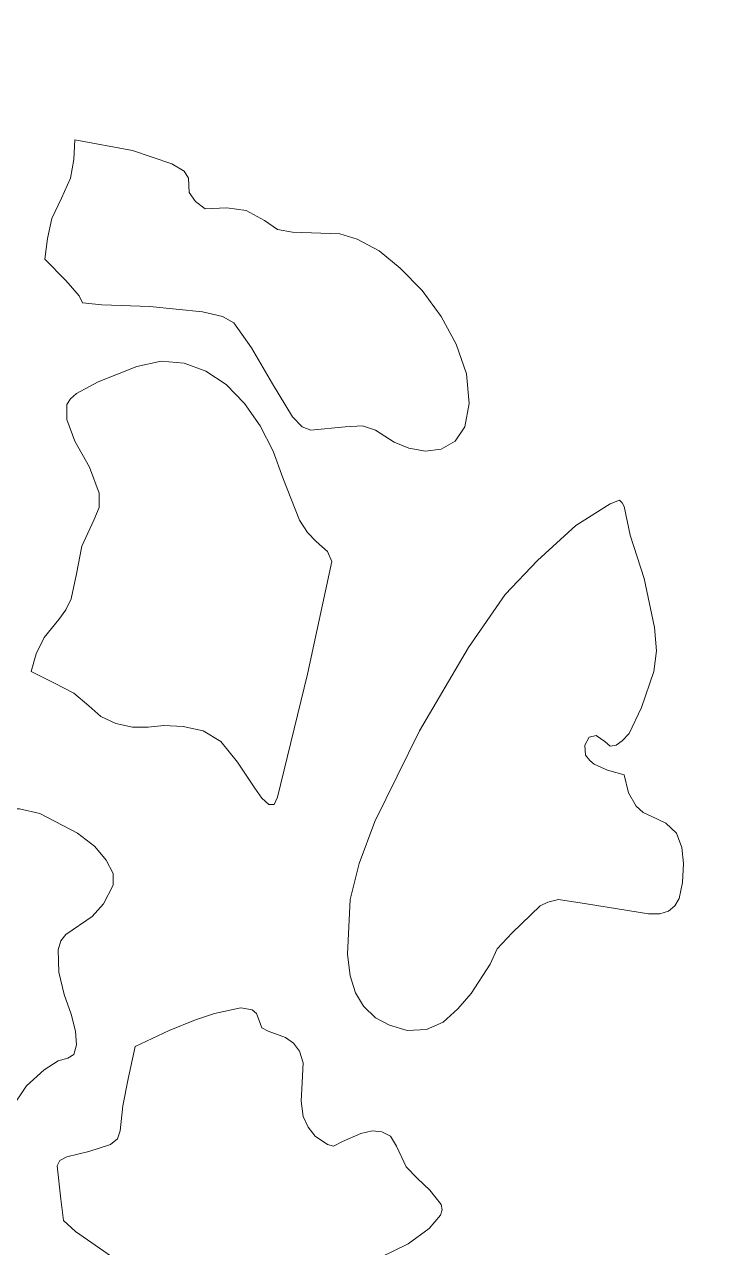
# Model space of a CAD drawing. Header units: centimetres. Extents: x 14.6 to 27.5, y -9.5 to 9.4.
# Drawn here: x 17.234 to 19.069, y -2.167 to 1.074 of the extents above; entities that cross this region are included whole.
import ezdxf

# ---------------------------------------------------------------- set-up
doc = ezdxf.new("R2010")
doc.units = ezdxf.units.CM
doc.header["$MEASUREMENT"] = 0
doc.layers.add('layer 1', color=7, linetype='Continuous')

msp = doc.modelspace()

# ---------------------------------------------------------------- linework, layer by layer
at = {"layer": 'layer 1', "color": 7, "lineweight": 9}
for points, knots in [([(20.90325, -9.49904), (20.90325, -9.49904), (14.60139, -9.50001), (14.60139, -9.50001), (14.60139, -9.50001), (14.60139, -9.50001), (14.60139, 9.40559), (14.60139, 9.40559), (14.60139, 9.40559), (14.60139, 9.40559), (20.90325, 9.40559), (20.90325, 9.40559), (20.90325, 9.40559), (20.90325, 9.40559), (20.90325, -9.49904), (20.90325, -9.49904)], [0, 0, 0, 0, 0.2, 0.2, 0.2, 0.2, 0.4, 0.4, 0.4, 0.4, 0.6, 0.6, 0.6, 0.6, 1, 1, 1, 1]), ([(17.38821, 0.33594), (17.38821, 0.33594), (17.43933, 0.3311), (17.43933, 0.3311), (17.43933, 0.3311), (17.43933, 0.3311), (17.56676, 0.32645), (17.56676, 0.32645), (17.56676, 0.32645), (17.56676, 0.32645), (17.7061, 0.31212), (17.7061, 0.31212), (17.7061, 0.31212), (17.7061, 0.31212), (17.75932, 0.3003), (17.75932, 0.3003), (17.75932, 0.3003), (17.75932, 0.3003), (17.78943, 0.28364), (17.78943, 0.28364), (17.78943, 0.28364), (17.78943, 0.28364), (17.83564, 0.21701), (17.83564, 0.21701), (17.83564, 0.21701), (17.83564, 0.21701), (17.89131, 0.12209), (17.89131, 0.12209), (17.89131, 0.12209), (17.89131, 0.12209), (17.94487, 0.03415), (17.94487, 0.03415), (17.94487, 0.03415), (17.94487, 0.03415), (17.97043, 0.008), (17.97043, 0.008), (17.97043, 0.008), (17.97043, 0.008), (17.99354, -0.00149), (17.99354, -0.00149), (17.99354, -0.00149), (17.99354, -0.00149), (18.08387, 0.008), (18.08387, 0.008), (18.08387, 0.008), (18.08387, 0.008), (18.13008, 0.01032), (18.13008, 0.01032), (18.13008, 0.01032), (18.13008, 0.01032), (18.16509, -0.00149), (18.16509, -0.00149), (18.16509, -0.00149), (18.16509, -0.00149), (18.21375, -0.03248), (18.21375, -0.03248), (18.21375, -0.03248), (18.21375, -0.03248), (18.25297, -0.04914), (18.25297, -0.04914), (18.25297, -0.04914), (18.25297, -0.04914), (18.29708, -0.05631), (18.29708, -0.05631), (18.29708, -0.05631), (18.29708, -0.05631), (18.33909, -0.05147), (18.33909, -0.05147), (18.33909, -0.05147), (18.33909, -0.05147), (18.37585, -0.03016), (18.37585, -0.03016), (18.37585, -0.03016), (18.37585, -0.03016), (18.40141, 0.008), (18.40141, 0.008), (18.40141, 0.008), (18.40141, 0.008), (18.41296, 0.06979), (18.41296, 0.06979), (18.41296, 0.06979), (18.41296, 0.06979), (18.40631, 0.14805), (18.40631, 0.14805), (18.40631, 0.14805), (18.40631, 0.14805), (18.3783, 0.2265), (18.3783, 0.2265), (18.3783, 0.2265), (18.3783, 0.2265), (18.33909, 0.3003), (18.33909, 0.3003), (18.33909, 0.3003), (18.33909, 0.3003), (18.28798, 0.36907), (18.28798, 0.36907), (18.28798, 0.36907), (18.28798, 0.36907), (18.22986, 0.42853), (18.22986, 0.42853), (18.22986, 0.42853), (18.22986, 0.42853), (18.17419, 0.47367), (18.17419, 0.47367), (18.17419, 0.47367), (18.17419, 0.47367), (18.11643, 0.50466), (18.11643, 0.50466), (18.11643, 0.50466), (18.11643, 0.50466), (18.06986, 0.5188), (18.06986, 0.5188), (18.06986, 0.5188), (18.06986, 0.5188), (17.94487, 0.52364), (17.94487, 0.52364), (17.94487, 0.52364), (17.94487, 0.52364), (17.90531, 0.53081), (17.90531, 0.53081), (17.90531, 0.53081), (17.90531, 0.53081), (17.87065, 0.55444), (17.87065, 0.55444), (17.87065, 0.55444), (17.87065, 0.55444), (17.82199, 0.58059), (17.82199, 0.58059), (17.82199, 0.58059), (17.82199, 0.58059), (17.77087, 0.58776), (17.77087, 0.58776), (17.77087, 0.58776), (17.77087, 0.58776), (17.71276, 0.58543), (17.71276, 0.58543), (17.71276, 0.58543), (17.71276, 0.58543), (17.68755, 0.60442), (17.68755, 0.60442), (17.68755, 0.60442), (17.68755, 0.60442), (17.67109, 0.62824), (17.67109, 0.62824), (17.67109, 0.62824), (17.67109, 0.62824), (17.66899, 0.66621), (17.66899, 0.66621), (17.66899, 0.66621), (17.66899, 0.66621), (17.65709, 0.68519), (17.65709, 0.68519), (17.65709, 0.68519), (17.65709, 0.68519), (17.62488, 0.70418), (17.62488, 0.70418), (17.62488, 0.70418), (17.62488, 0.70418), (17.52055, 0.73982), (17.52055, 0.73982), (17.52055, 0.73982), (17.52055, 0.73982), (17.36755, 0.76829), (17.36755, 0.76829), (17.36755, 0.76829), (17.36755, 0.76829), (17.3651, 0.71619), (17.3651, 0.71619), (17.3651, 0.71619), (17.3651, 0.71619), (17.356, 0.66621), (17.356, 0.66621), (17.356, 0.66621), (17.356, 0.66621), (17.33254, 0.61391), (17.33254, 0.61391), (17.33254, 0.61391), (17.33254, 0.61391), (17.30699, 0.55928), (17.30699, 0.55928), (17.30699, 0.55928), (17.30699, 0.55928), (17.29543, 0.50698), (17.29543, 0.50698), (17.29543, 0.50698), (17.29543, 0.50698), (17.28843, 0.45236), (17.28843, 0.45236), (17.28843, 0.45236), (17.28843, 0.45236), (17.3441, 0.39522), (17.3441, 0.39522), (17.3441, 0.39522), (17.3441, 0.39522), (17.37911, 0.35493), (17.37911, 0.35493), (17.37911, 0.35493), (17.37911, 0.35493), (17.38821, 0.33594), (17.38821, 0.33594)], [0, 0, 0, 0, 0.0196078, 0.0196078, 0.0196078, 0.0196078, 0.0392157, 0.0392157, 0.0392157, 0.0392157, 0.0588235, 0.0588235, 0.0588235, 0.0588235, 0.0784314, 0.0784314, 0.0784314, 0.0784314, 0.0980392, 0.0980392, 0.0980392, 0.0980392, 0.1176471, 0.1176471, 0.1176471, 0.1176471, 0.1372549, 0.1372549, 0.1372549, 0.1372549, 0.1568627, 0.1568627, 0.1568627, 0.1568627, 0.1764706, 0.1764706, 0.1764706, 0.1764706, 0.1960784, 0.1960784, 0.1960784, 0.1960784, 0.2156863, 0.2156863, 0.2156863, 0.2156863, 0.2352941, 0.2352941, 0.2352941, 0.2352941, 0.254902, 0.254902, 0.254902, 0.254902, 0.2745098, 0.2745098, 0.2745098, 0.2745098, 0.2941176, 0.2941176, 0.2941176, 0.2941176, 0.3137255, 0.3137255, 0.3137255, 0.3137255, 0.3333333, 0.3333333, 0.3333333, 0.3333333, 0.3529412, 0.3529412, 0.3529412, 0.3529412, 0.372549, 0.372549, 0.372549, 0.372549, 0.3921569, 0.3921569, 0.3921569, 0.3921569, 0.4117647, 0.4117647, 0.4117647, 0.4117647, 0.4313725, 0.4313725, 0.4313725, 0.4313725, 0.4509804, 0.4509804, 0.4509804, 0.4509804, 0.4705882, 0.4705882, 0.4705882, 0.4705882, 0.4901961, 0.4901961, 0.4901961, 0.4901961, 0.5098039, 0.5098039, 0.5098039, 0.5098039, 0.5294118, 0.5294118, 0.5294118, 0.5294118, 0.5490196, 0.5490196, 0.5490196, 0.5490196, 0.5686275, 0.5686275, 0.5686275, 0.5686275, 0.5882353, 0.5882353, 0.5882353, 0.5882353, 0.6078431, 0.6078431, 0.6078431, 0.6078431, 0.627451, 0.627451, 0.627451, 0.627451, 0.6470588, 0.6470588, 0.6470588, 0.6470588, 0.6666667, 0.6666667, 0.6666667, 0.6666667, 0.6862745, 0.6862745, 0.6862745, 0.6862745, 0.7058824, 0.7058824, 0.7058824, 0.7058824, 0.7254902, 0.7254902, 0.7254902, 0.7254902, 0.745098, 0.745098, 0.745098, 0.745098, 0.7647059, 0.7647059, 0.7647059, 0.7647059, 0.7843137, 0.7843137, 0.7843137, 0.7843137, 0.8039216, 0.8039216, 0.8039216, 0.8039216, 0.8235294, 0.8235294, 0.8235294, 0.8235294, 0.8431373, 0.8431373, 0.8431373, 0.8431373, 0.8627451, 0.8627451, 0.8627451, 0.8627451, 0.8823529, 0.8823529, 0.8823529, 0.8823529, 0.9019608, 0.9019608, 0.9019608, 0.9019608, 0.9215686, 0.9215686, 0.9215686, 0.9215686, 0.9411765, 0.9411765, 0.9411765, 0.9411765, 0.9607843, 0.9607843, 0.9607843, 0.9607843, 1, 1, 1, 1]), ([(17.25167, -0.64091), (17.25167, -0.64091), (17.31399, -0.67171), (17.31399, -0.67171), (17.31399, -0.67171), (17.31399, -0.67171), (17.3651, -0.69786), (17.3651, -0.69786), (17.3651, -0.69786), (17.3651, -0.69786), (17.40467, -0.73118), (17.40467, -0.73118), (17.40467, -0.73118), (17.40467, -0.73118), (17.43688, -0.75965), (17.43688, -0.75965), (17.43688, -0.75965), (17.43688, -0.75965), (17.47644, -0.77864), (17.47644, -0.77864), (17.47644, -0.77864), (17.47644, -0.77864), (17.52055, -0.78813), (17.52055, -0.78813), (17.52055, -0.78813), (17.52055, -0.78813), (17.56221, -0.78813), (17.56221, -0.78813), (17.56221, -0.78813), (17.56221, -0.78813), (17.60387, -0.78348), (17.60387, -0.78348), (17.60387, -0.78348), (17.60387, -0.78348), (17.65499, -0.7858), (17.65499, -0.7858), (17.65499, -0.7858), (17.65499, -0.7858), (17.70821, -0.79762), (17.70821, -0.79762), (17.70821, -0.79762), (17.70821, -0.79762), (17.75477, -0.82609), (17.75477, -0.82609), (17.75477, -0.82609), (17.75477, -0.82609), (17.79853, -0.88091), (17.79853, -0.88091), (17.79853, -0.88091), (17.79853, -0.88091), (17.8451, -0.94968), (17.8451, -0.94968), (17.8451, -0.94968), (17.8451, -0.94968), (17.86365, -0.97583), (17.86365, -0.97583), (17.86365, -0.97583), (17.86365, -0.97583), (17.88221, -0.99249), (17.88221, -0.99249), (17.88221, -0.99249), (17.88221, -0.99249), (17.89621, -0.99249), (17.89621, -0.99249), (17.89621, -0.99249), (17.89621, -0.99249), (17.90531, -0.9735), (17.90531, -0.9735), (17.90531, -0.9735), (17.90531, -0.9735), (17.98409, -0.64788), (17.98409, -0.64788), (17.98409, -0.64788), (17.98409, -0.64788), (18.04921, -0.34861), (18.04921, -0.34861), (18.04921, -0.34861), (18.04921, -0.34861), (18.03765, -0.32246), (18.03765, -0.32246), (18.03765, -0.32246), (18.03765, -0.32246), (18.00719, -0.29631), (18.00719, -0.29631), (18.00719, -0.29631), (18.00719, -0.29631), (17.98409, -0.27248), (17.98409, -0.27248), (17.98409, -0.27248), (17.98409, -0.27248), (17.96343, -0.23917), (17.96343, -0.23917), (17.96343, -0.23917), (17.96343, -0.23917), (17.91932, -0.12759), (17.91932, -0.12759), (17.91932, -0.12759), (17.91932, -0.12759), (17.89376, -0.05631), (17.89376, -0.05631), (17.89376, -0.05631), (17.89376, -0.05631), (17.8591, 0.01032), (17.8591, 0.01032), (17.8591, 0.01032), (17.8591, 0.01032), (17.81709, 0.06979), (17.81709, 0.06979), (17.81709, 0.06979), (17.81709, 0.06979), (17.76842, 0.11957), (17.76842, 0.11957), (17.76842, 0.11957), (17.76842, 0.11957), (17.71521, 0.15522), (17.71521, 0.15522), (17.71521, 0.15522), (17.71521, 0.15522), (17.65709, 0.17672), (17.65709, 0.17672), (17.65709, 0.17672), (17.65709, 0.17672), (17.59687, 0.18137), (17.59687, 0.18137), (17.59687, 0.18137), (17.59687, 0.18137), (17.5321, 0.16723), (17.5321, 0.16723), (17.5321, 0.16723), (17.5321, 0.16723), (17.42987, 0.12674), (17.42987, 0.12674), (17.42987, 0.12674), (17.42987, 0.12674), (17.37211, 0.09594), (17.37211, 0.09594), (17.37211, 0.09594), (17.37211, 0.09594), (17.356, 0.08161), (17.356, 0.08161), (17.356, 0.08161), (17.356, 0.08161), (17.34655, 0.06727), (17.34655, 0.06727), (17.34655, 0.06727), (17.34655, 0.06727), (17.34655, 0.02698), (17.34655, 0.02698), (17.34655, 0.02698), (17.34655, 0.02698), (17.36755, -0.03016), (17.36755, -0.03016), (17.36755, -0.03016), (17.36755, -0.03016), (17.40677, -0.09892), (17.40677, -0.09892), (17.40677, -0.09892), (17.40677, -0.09892), (17.43232, -0.16788), (17.43232, -0.16788), (17.43232, -0.16788), (17.43232, -0.16788), (17.43232, -0.20585), (17.43232, -0.20585), (17.43232, -0.20585), (17.43232, -0.20585), (17.41832, -0.23917), (17.41832, -0.23917), (17.41832, -0.23917), (17.41832, -0.23917), (17.38611, -0.30813), (17.38611, -0.30813), (17.38611, -0.30813), (17.38611, -0.30813), (17.37211, -0.38173), (17.37211, -0.38173), (17.37211, -0.38173), (17.37211, -0.38173), (17.3581, -0.44837), (17.3581, -0.44837), (17.3581, -0.44837), (17.3581, -0.44837), (17.3441, -0.47684), (17.3441, -0.47684), (17.3441, -0.47684), (17.3441, -0.47684), (17.32554, -0.50299), (17.32554, -0.50299), (17.32554, -0.50299), (17.32554, -0.50299), (17.28633, -0.55045), (17.28633, -0.55045), (17.28633, -0.55045), (17.28633, -0.55045), (17.26532, -0.59326), (17.26532, -0.59326), (17.26532, -0.59326), (17.26532, -0.59326), (17.25167, -0.64091), (17.25167, -0.64091)], [0, 0, 0, 0, 0.0196078, 0.0196078, 0.0196078, 0.0196078, 0.0392157, 0.0392157, 0.0392157, 0.0392157, 0.0588235, 0.0588235, 0.0588235, 0.0588235, 0.0784314, 0.0784314, 0.0784314, 0.0784314, 0.0980392, 0.0980392, 0.0980392, 0.0980392, 0.1176471, 0.1176471, 0.1176471, 0.1176471, 0.1372549, 0.1372549, 0.1372549, 0.1372549, 0.1568627, 0.1568627, 0.1568627, 0.1568627, 0.1764706, 0.1764706, 0.1764706, 0.1764706, 0.1960784, 0.1960784, 0.1960784, 0.1960784, 0.2156863, 0.2156863, 0.2156863, 0.2156863, 0.2352941, 0.2352941, 0.2352941, 0.2352941, 0.254902, 0.254902, 0.254902, 0.254902, 0.2745098, 0.2745098, 0.2745098, 0.2745098, 0.2941176, 0.2941176, 0.2941176, 0.2941176, 0.3137255, 0.3137255, 0.3137255, 0.3137255, 0.3333333, 0.3333333, 0.3333333, 0.3333333, 0.3529412, 0.3529412, 0.3529412, 0.3529412, 0.372549, 0.372549, 0.372549, 0.372549, 0.3921569, 0.3921569, 0.3921569, 0.3921569, 0.4117647, 0.4117647, 0.4117647, 0.4117647, 0.4313725, 0.4313725, 0.4313725, 0.4313725, 0.4509804, 0.4509804, 0.4509804, 0.4509804, 0.4705882, 0.4705882, 0.4705882, 0.4705882, 0.4901961, 0.4901961, 0.4901961, 0.4901961, 0.5098039, 0.5098039, 0.5098039, 0.5098039, 0.5294118, 0.5294118, 0.5294118, 0.5294118, 0.5490196, 0.5490196, 0.5490196, 0.5490196, 0.5686275, 0.5686275, 0.5686275, 0.5686275, 0.5882353, 0.5882353, 0.5882353, 0.5882353, 0.6078431, 0.6078431, 0.6078431, 0.6078431, 0.627451, 0.627451, 0.627451, 0.627451, 0.6470588, 0.6470588, 0.6470588, 0.6470588, 0.6666667, 0.6666667, 0.6666667, 0.6666667, 0.6862745, 0.6862745, 0.6862745, 0.6862745, 0.7058824, 0.7058824, 0.7058824, 0.7058824, 0.7254902, 0.7254902, 0.7254902, 0.7254902, 0.745098, 0.745098, 0.745098, 0.745098, 0.7647059, 0.7647059, 0.7647059, 0.7647059, 0.7843137, 0.7843137, 0.7843137, 0.7843137, 0.8039216, 0.8039216, 0.8039216, 0.8039216, 0.8235294, 0.8235294, 0.8235294, 0.8235294, 0.8431373, 0.8431373, 0.8431373, 0.8431373, 0.8627451, 0.8627451, 0.8627451, 0.8627451, 0.8823529, 0.8823529, 0.8823529, 0.8823529, 0.9019608, 0.9019608, 0.9019608, 0.9019608, 0.9215686, 0.9215686, 0.9215686, 0.9215686, 0.9411765, 0.9411765, 0.9411765, 0.9411765, 0.9607843, 0.9607843, 0.9607843, 0.9607843, 1, 1, 1, 1]), ([(18.48718, -1.37505), (18.48718, -1.37505), (18.46863, -1.41554), (18.46863, -1.41554), (18.46863, -1.41554), (18.46863, -1.41554), (18.41786, -1.49399), (18.41786, -1.49399), (18.41786, -1.49399), (18.41786, -1.49399), (18.38285, -1.53428), (18.38285, -1.53428), (18.38285, -1.53428), (18.38285, -1.53428), (18.34364, -1.56992), (18.34364, -1.56992), (18.34364, -1.56992), (18.34364, -1.56992), (18.29953, -1.5891), (18.29953, -1.5891), (18.29953, -1.5891), (18.29953, -1.5891), (18.24841, -1.59142), (18.24841, -1.59142), (18.24841, -1.59142), (18.24841, -1.59142), (18.2022, -1.57709), (18.2022, -1.57709), (18.2022, -1.57709), (18.2022, -1.57709), (18.16509, -1.5581), (18.16509, -1.5581), (18.16509, -1.5581), (18.16509, -1.5581), (18.13253, -1.5273), (18.13253, -1.5273), (18.13253, -1.5273), (18.13253, -1.5273), (18.11152, -1.49166), (18.11152, -1.49166), (18.11152, -1.49166), (18.11152, -1.49166), (18.09787, -1.44634), (18.09787, -1.44634), (18.09787, -1.44634), (18.09787, -1.44634), (18.09087, -1.38939), (18.09087, -1.38939), (18.09087, -1.38939), (18.09087, -1.38939), (18.09787, -1.2445), (18.09787, -1.2445), (18.09787, -1.2445), (18.09787, -1.2445), (18.12098, -1.14939), (18.12098, -1.14939), (18.12098, -1.14939), (18.12098, -1.14939), (18.16264, -1.03762), (18.16264, -1.03762), (18.16264, -1.03762), (18.16264, -1.03762), (18.28097, -0.79762), (18.28097, -0.79762), (18.28097, -0.79762), (18.28097, -0.79762), (18.41086, -0.5766), (18.41086, -0.5766), (18.41086, -0.5766), (18.41086, -0.5766), (18.50819, -0.43636), (18.50819, -0.43636), (18.50819, -0.43636), (18.50819, -0.43636), (18.59397, -0.34609), (18.59397, -0.34609), (18.59397, -0.34609), (18.59397, -0.34609), (18.69585, -0.2535), (18.69585, -0.2535), (18.69585, -0.2535), (18.69585, -0.2535), (18.78652, -0.19636), (18.78652, -0.19636), (18.78652, -0.19636), (18.78652, -0.19636), (18.81173, -0.18687), (18.81173, -0.18687), (18.81173, -0.18687), (18.81173, -0.18687), (18.81873, -0.19403), (18.81873, -0.19403), (18.81873, -0.19403), (18.81873, -0.19403), (18.82363, -0.20353), (18.82363, -0.20353), (18.82363, -0.20353), (18.82363, -0.20353), (18.83974, -0.27965), (18.83974, -0.27965), (18.83974, -0.27965), (18.83974, -0.27965), (18.87685, -0.39374), (18.87685, -0.39374), (18.87685, -0.39374), (18.87685, -0.39374), (18.90451, -0.5243), (18.90451, -0.5243), (18.90451, -0.5243), (18.90451, -0.5243), (18.90941, -0.58609), (18.90941, -0.58609), (18.90941, -0.58609), (18.90941, -0.58609), (18.90241, -0.64091), (18.90241, -0.64091), (18.90241, -0.64091), (18.90241, -0.64091), (18.86985, -0.73583), (18.86985, -0.73583), (18.86985, -0.73583), (18.86985, -0.73583), (18.83729, -0.80479), (18.83729, -0.80479), (18.83729, -0.80479), (18.83729, -0.80479), (18.81873, -0.82377), (18.81873, -0.82377), (18.81873, -0.82377), (18.81873, -0.82377), (18.80263, -0.83578), (18.80263, -0.83578), (18.80263, -0.83578), (18.80263, -0.83578), (18.78652, -0.8381), (18.78652, -0.8381), (18.78652, -0.8381), (18.78652, -0.8381), (18.77252, -0.82609), (18.77252, -0.82609), (18.77252, -0.82609), (18.77252, -0.82609), (18.74941, -0.80963), (18.74941, -0.80963), (18.74941, -0.80963), (18.74941, -0.80963), (18.73086, -0.81428), (18.73086, -0.81428), (18.73086, -0.81428), (18.73086, -0.81428), (18.7193, -0.83578), (18.7193, -0.83578), (18.7193, -0.83578), (18.7193, -0.83578), (18.7214, -0.86173), (18.7214, -0.86173), (18.7214, -0.86173), (18.7214, -0.86173), (18.73296, -0.87607), (18.73296, -0.87607), (18.73296, -0.87607), (18.73296, -0.87607), (18.74451, -0.88556), (18.74451, -0.88556), (18.74451, -0.88556), (18.74451, -0.88556), (18.77952, -0.90222), (18.77952, -0.90222), (18.77952, -0.90222), (18.77952, -0.90222), (18.82363, -0.91404), (18.82363, -0.91404), (18.82363, -0.91404), (18.82363, -0.91404), (18.83519, -0.96169), (18.83519, -0.96169), (18.83519, -0.96169), (18.83519, -0.96169), (18.85584, -0.99733), (18.85584, -0.99733), (18.85584, -0.99733), (18.85584, -0.99733), (18.8744, -1.01399), (18.8744, -1.01399), (18.8744, -1.01399), (18.8744, -1.01399), (18.8954, -1.02348), (18.8954, -1.02348), (18.8954, -1.02348), (18.8954, -1.02348), (18.93462, -1.04246), (18.93462, -1.04246), (18.93462, -1.04246), (18.93462, -1.04246), (18.96262, -1.06861), (18.96262, -1.06861), (18.96262, -1.06861), (18.96262, -1.06861), (18.97663, -1.10658), (18.97663, -1.10658), (18.97663, -1.10658), (18.97663, -1.10658), (18.98118, -1.14939), (18.98118, -1.14939), (18.98118, -1.14939), (18.98118, -1.14939), (18.97873, -1.19936), (18.97873, -1.19936), (18.97873, -1.19936), (18.97873, -1.19936), (18.96963, -1.24198), (18.96963, -1.24198), (18.96963, -1.24198), (18.96963, -1.24198), (18.95807, -1.26115), (18.95807, -1.26115), (18.95807, -1.26115), (18.95807, -1.26115), (18.94162, -1.27529), (18.94162, -1.27529), (18.94162, -1.27529), (18.94162, -1.27529), (18.91851, -1.28246), (18.91851, -1.28246), (18.91851, -1.28246), (18.91851, -1.28246), (18.8884, -1.28246), (18.8884, -1.28246), (18.8884, -1.28246), (18.8884, -1.28246), (18.72385, -1.25631), (18.72385, -1.25631), (18.72385, -1.25631), (18.72385, -1.25631), (18.64963, -1.2445), (18.64963, -1.2445), (18.64963, -1.2445), (18.64963, -1.2445), (18.62162, -1.25147), (18.62162, -1.25147), (18.62162, -1.25147), (18.62162, -1.25147), (18.60097, -1.26115), (18.60097, -1.26115), (18.60097, -1.26115), (18.60097, -1.26115), (18.52675, -1.33244), (18.52675, -1.33244), (18.52675, -1.33244), (18.52675, -1.33244), (18.48718, -1.37505), (18.48718, -1.37505)], [0, 0, 0, 0, 0.015625, 0.015625, 0.015625, 0.015625, 0.03125, 0.03125, 0.03125, 0.03125, 0.046875, 0.046875, 0.046875, 0.046875, 0.0625, 0.0625, 0.0625, 0.0625, 0.078125, 0.078125, 0.078125, 0.078125, 0.09375, 0.09375, 0.09375, 0.09375, 0.109375, 0.109375, 0.109375, 0.109375, 0.125, 0.125, 0.125, 0.125, 0.140625, 0.140625, 0.140625, 0.140625, 0.15625, 0.15625, 0.15625, 0.15625, 0.171875, 0.171875, 0.171875, 0.171875, 0.1875, 0.1875, 0.1875, 0.1875, 0.203125, 0.203125, 0.203125, 0.203125, 0.21875, 0.21875, 0.21875, 0.21875, 0.234375, 0.234375, 0.234375, 0.234375, 0.25, 0.25, 0.25, 0.25, 0.265625, 0.265625, 0.265625, 0.265625, 0.28125, 0.28125, 0.28125, 0.28125, 0.296875, 0.296875, 0.296875, 0.296875, 0.3125, 0.3125, 0.3125, 0.3125, 0.328125, 0.328125, 0.328125, 0.328125, 0.34375, 0.34375, 0.34375, 0.34375, 0.359375, 0.359375, 0.359375, 0.359375, 0.375, 0.375, 0.375, 0.375, 0.390625, 0.390625, 0.390625, 0.390625, 0.40625, 0.40625, 0.40625, 0.40625, 0.421875, 0.421875, 0.421875, 0.421875, 0.4375, 0.4375, 0.4375, 0.4375, 0.453125, 0.453125, 0.453125, 0.453125, 0.46875, 0.46875, 0.46875, 0.46875, 0.484375, 0.484375, 0.484375, 0.484375, 0.5, 0.5, 0.5, 0.5, 0.515625, 0.515625, 0.515625, 0.515625, 0.53125, 0.53125, 0.53125, 0.53125, 0.546875, 0.546875, 0.546875, 0.546875, 0.5625, 0.5625, 0.5625, 0.5625, 0.578125, 0.578125, 0.578125, 0.578125, 0.59375, 0.59375, 0.59375, 0.59375, 0.609375, 0.609375, 0.609375, 0.609375, 0.625, 0.625, 0.625, 0.625, 0.640625, 0.640625, 0.640625, 0.640625, 0.65625, 0.65625, 0.65625, 0.65625, 0.671875, 0.671875, 0.671875, 0.671875, 0.6875, 0.6875, 0.6875, 0.6875, 0.703125, 0.703125, 0.703125, 0.703125, 0.71875, 0.71875, 0.71875, 0.71875, 0.734375, 0.734375, 0.734375, 0.734375, 0.75, 0.75, 0.75, 0.75, 0.765625, 0.765625, 0.765625, 0.765625, 0.78125, 0.78125, 0.78125, 0.78125, 0.796875, 0.796875, 0.796875, 0.796875, 0.8125, 0.8125, 0.8125, 0.8125, 0.828125, 0.828125, 0.828125, 0.828125, 0.84375, 0.84375, 0.84375, 0.84375, 0.859375, 0.859375, 0.859375, 0.859375, 0.875, 0.875, 0.875, 0.875, 0.890625, 0.890625, 0.890625, 0.890625, 0.90625, 0.90625, 0.90625, 0.90625, 0.921875, 0.921875, 0.921875, 0.921875, 0.9375, 0.9375, 0.9375, 0.9375, 0.953125, 0.953125, 0.953125, 0.953125, 0.96875, 0.96875, 0.96875, 0.96875, 1, 1, 1, 1]), ([(17.349, -1.66503), (17.349, -1.66503), (17.32344, -1.6722), (17.32344, -1.6722), (17.32344, -1.6722), (17.32344, -1.6722), (17.28633, -1.69602), (17.28633, -1.69602), (17.28633, -1.69602), (17.28633, -1.69602), (17.23977, -1.73864), (17.23977, -1.73864), (17.23977, -1.73864), (17.23977, -1.73864), (17.1981, -1.80043), (17.1981, -1.80043), (17.1981, -1.80043), (17.1981, -1.80043), (17.17745, -1.83142), (17.17745, -1.83142), (17.17745, -1.83142), (17.17745, -1.83142), (17.15644, -1.84808), (17.15644, -1.84808), (17.15644, -1.84808), (17.15644, -1.84808), (17.11023, -1.86222), (17.11023, -1.86222), (17.11023, -1.86222), (17.11023, -1.86222), (17.06612, -1.86706), (17.06612, -1.86706), (17.06612, -1.86706), (17.06612, -1.86706), (17.04756, -1.87655), (17.04756, -1.87655), (17.04756, -1.87655), (17.04756, -1.87655), (17.03111, -1.89554), (17.03111, -1.89554), (17.03111, -1.89554), (17.03111, -1.89554), (17.001, -1.93118), (17.001, -1.93118), (17.001, -1.93118), (17.001, -1.93118), (16.96634, -1.95016), (16.96634, -1.95016), (16.96634, -1.95016), (16.96634, -1.95016), (16.92923, -1.94551), (16.92923, -1.94551), (16.92923, -1.94551), (16.92923, -1.94551), (16.89457, -1.91452), (16.89457, -1.91452), (16.89457, -1.91452), (16.89457, -1.91452), (16.855, -1.83142), (16.855, -1.83142), (16.855, -1.83142), (16.855, -1.83142), (16.82489, -1.68885), (16.82489, -1.68885), (16.82489, -1.68885), (16.82489, -1.68885), (16.81789, -1.60556), (16.81789, -1.60556), (16.81789, -1.60556), (16.81789, -1.60556), (16.81789, -1.5153), (16.81789, -1.5153), (16.81789, -1.5153), (16.81789, -1.5153), (16.82735, -1.42735), (16.82735, -1.42735), (16.82735, -1.42735), (16.82735, -1.42735), (16.85045, -1.33941), (16.85045, -1.33941), (16.85045, -1.33941), (16.85045, -1.33941), (16.88301, -1.26348), (16.88301, -1.26348), (16.88301, -1.26348), (16.88301, -1.26348), (16.92012, -1.19452), (16.92012, -1.19452), (16.92012, -1.19452), (16.92012, -1.19452), (16.96179, -1.1399), (16.96179, -1.1399), (16.96179, -1.1399), (16.96179, -1.1399), (17.001, -1.09224), (17.001, -1.09224), (17.001, -1.09224), (17.001, -1.09224), (17.04511, -1.0566), (17.04511, -1.0566), (17.04511, -1.0566), (17.04511, -1.0566), (17.08677, -1.03065), (17.08677, -1.03065), (17.08677, -1.03065), (17.08677, -1.03065), (17.175, -1.0045), (17.175, -1.0045), (17.175, -1.0045), (17.175, -1.0045), (17.22121, -1.0045), (17.22121, -1.0045), (17.22121, -1.0045), (17.22121, -1.0045), (17.27478, -1.01631), (17.27478, -1.01631), (17.27478, -1.01631), (17.27478, -1.01631), (17.37456, -1.06861), (17.37456, -1.06861), (17.37456, -1.06861), (17.37456, -1.06861), (17.42077, -1.10425), (17.42077, -1.10425), (17.42077, -1.10425), (17.42077, -1.10425), (17.45088, -1.1399), (17.45088, -1.1399), (17.45088, -1.1399), (17.45088, -1.1399), (17.46943, -1.17554), (17.46943, -1.17554), (17.46943, -1.17554), (17.46943, -1.17554), (17.46943, -1.20634), (17.46943, -1.20634), (17.46943, -1.20634), (17.46943, -1.20634), (17.44388, -1.25631), (17.44388, -1.25631), (17.44388, -1.25631), (17.44388, -1.25631), (17.41377, -1.28963), (17.41377, -1.28963), (17.41377, -1.28963), (17.41377, -1.28963), (17.3441, -1.33709), (17.3441, -1.33709), (17.3441, -1.33709), (17.3441, -1.33709), (17.33044, -1.35375), (17.33044, -1.35375), (17.33044, -1.35375), (17.33044, -1.35375), (17.32344, -1.37757), (17.32344, -1.37757), (17.32344, -1.37757), (17.32344, -1.37757), (17.32554, -1.43684), (17.32554, -1.43684), (17.32554, -1.43684), (17.32554, -1.43684), (17.33955, -1.49631), (17.33955, -1.49631), (17.33955, -1.49631), (17.33955, -1.49631), (17.3581, -1.54861), (17.3581, -1.54861), (17.3581, -1.54861), (17.3581, -1.54861), (17.36966, -1.59375), (17.36966, -1.59375), (17.36966, -1.59375), (17.36966, -1.59375), (17.37211, -1.62939), (17.37211, -1.62939), (17.37211, -1.62939), (17.37211, -1.62939), (17.3651, -1.65554), (17.3651, -1.65554), (17.3651, -1.65554), (17.3651, -1.65554), (17.349, -1.66503), (17.349, -1.66503)], [0, 0, 0, 0, 0.0212766, 0.0212766, 0.0212766, 0.0212766, 0.0425532, 0.0425532, 0.0425532, 0.0425532, 0.0638298, 0.0638298, 0.0638298, 0.0638298, 0.0851064, 0.0851064, 0.0851064, 0.0851064, 0.106383, 0.106383, 0.106383, 0.106383, 0.1276596, 0.1276596, 0.1276596, 0.1276596, 0.1489362, 0.1489362, 0.1489362, 0.1489362, 0.1702128, 0.1702128, 0.1702128, 0.1702128, 0.1914894, 0.1914894, 0.1914894, 0.1914894, 0.212766, 0.212766, 0.212766, 0.212766, 0.2340426, 0.2340426, 0.2340426, 0.2340426, 0.2553191, 0.2553191, 0.2553191, 0.2553191, 0.2765957, 0.2765957, 0.2765957, 0.2765957, 0.2978723, 0.2978723, 0.2978723, 0.2978723, 0.3191489, 0.3191489, 0.3191489, 0.3191489, 0.3404255, 0.3404255, 0.3404255, 0.3404255, 0.3617021, 0.3617021, 0.3617021, 0.3617021, 0.3829787, 0.3829787, 0.3829787, 0.3829787, 0.4042553, 0.4042553, 0.4042553, 0.4042553, 0.4255319, 0.4255319, 0.4255319, 0.4255319, 0.4468085, 0.4468085, 0.4468085, 0.4468085, 0.4680851, 0.4680851, 0.4680851, 0.4680851, 0.4893617, 0.4893617, 0.4893617, 0.4893617, 0.5106383, 0.5106383, 0.5106383, 0.5106383, 0.5319149, 0.5319149, 0.5319149, 0.5319149, 0.5531915, 0.5531915, 0.5531915, 0.5531915, 0.5744681, 0.5744681, 0.5744681, 0.5744681, 0.5957447, 0.5957447, 0.5957447, 0.5957447, 0.6170213, 0.6170213, 0.6170213, 0.6170213, 0.6382979, 0.6382979, 0.6382979, 0.6382979, 0.6595745, 0.6595745, 0.6595745, 0.6595745, 0.6808511, 0.6808511, 0.6808511, 0.6808511, 0.7021277, 0.7021277, 0.7021277, 0.7021277, 0.7234043, 0.7234043, 0.7234043, 0.7234043, 0.7446809, 0.7446809, 0.7446809, 0.7446809, 0.7659574, 0.7659574, 0.7659574, 0.7659574, 0.787234, 0.787234, 0.787234, 0.787234, 0.8085106, 0.8085106, 0.8085106, 0.8085106, 0.8297872, 0.8297872, 0.8297872, 0.8297872, 0.8510638, 0.8510638, 0.8510638, 0.8510638, 0.8723404, 0.8723404, 0.8723404, 0.8723404, 0.893617, 0.893617, 0.893617, 0.893617, 0.9148936, 0.9148936, 0.9148936, 0.9148936, 0.9361702, 0.9361702, 0.9361702, 0.9361702, 0.9574468, 0.9574468, 0.9574468, 0.9574468, 1, 1, 1, 1]), ([(17.33745, -2.09525), (17.33745, -2.09525), (17.36966, -2.12372), (17.36966, -2.12372), (17.36966, -2.12372), (17.36966, -2.12372), (17.46488, -2.19016), (17.46488, -2.19016), (17.46488, -2.19016), (17.46488, -2.19016), (17.52965, -2.22348), (17.52965, -2.22348), (17.52965, -2.22348), (17.52965, -2.22348), (17.60843, -2.25195), (17.60843, -2.25195), (17.60843, -2.25195), (17.60843, -2.25195), (17.6921, -2.27346), (17.6921, -2.27346), (17.6921, -2.27346), (17.6921, -2.27346), (17.78698, -2.28295), (17.78698, -2.28295), (17.78698, -2.28295), (17.78698, -2.28295), (17.88676, -2.27578), (17.88676, -2.27578), (17.88676, -2.27578), (17.88676, -2.27578), (17.98654, -2.2568), (17.98654, -2.2568), (17.98654, -2.2568), (17.98654, -2.2568), (18.08632, -2.22832), (18.08632, -2.22832), (18.08632, -2.22832), (18.08632, -2.22832), (18.17664, -2.19268), (18.17664, -2.19268), (18.17664, -2.19268), (18.17664, -2.19268), (18.25086, -2.15704), (18.25086, -2.15704), (18.25086, -2.15704), (18.25086, -2.15704), (18.30653, -2.11656), (18.30653, -2.11656), (18.30653, -2.11656), (18.30653, -2.11656), (18.33664, -2.08091), (18.33664, -2.08091), (18.33664, -2.08091), (18.33664, -2.08091), (18.34119, -2.06658), (18.34119, -2.06658), (18.34119, -2.06658), (18.34119, -2.06658), (18.33909, -2.05244), (18.33909, -2.05244), (18.33909, -2.05244), (18.33909, -2.05244), (18.30863, -2.01447), (18.30863, -2.01447), (18.30863, -2.01447), (18.30863, -2.01447), (18.27642, -1.98348), (18.27642, -1.98348), (18.27642, -1.98348), (18.27642, -1.98348), (18.24631, -1.95268), (18.24631, -1.95268), (18.24631, -1.95268), (18.24631, -1.95268), (18.22076, -1.89786), (18.22076, -1.89786), (18.22076, -1.89786), (18.22076, -1.89786), (18.2043, -1.87171), (18.2043, -1.87171), (18.2043, -1.87171), (18.2043, -1.87171), (18.18119, -1.8599), (18.18119, -1.8599), (18.18119, -1.8599), (18.18119, -1.8599), (18.15564, -1.85757), (18.15564, -1.85757), (18.15564, -1.85757), (18.15564, -1.85757), (18.12553, -1.86474), (18.12553, -1.86474), (18.12553, -1.86474), (18.12553, -1.86474), (18.07686, -1.88605), (18.07686, -1.88605), (18.07686, -1.88605), (18.07686, -1.88605), (18.05376, -1.89786), (18.05376, -1.89786), (18.05376, -1.89786), (18.05376, -1.89786), (18.03765, -1.89321), (18.03765, -1.89321), (18.03765, -1.89321), (18.03765, -1.89321), (18.00509, -1.87171), (18.00509, -1.87171), (18.00509, -1.87171), (18.00509, -1.87171), (17.98654, -1.84808), (17.98654, -1.84808), (17.98654, -1.84808), (17.98654, -1.84808), (17.97253, -1.81961), (17.97253, -1.81961), (17.97253, -1.81961), (17.97253, -1.81961), (17.96798, -1.77912), (17.96798, -1.77912), (17.96798, -1.77912), (17.96798, -1.77912), (17.97043, -1.72915), (17.97043, -1.72915), (17.97043, -1.72915), (17.97043, -1.72915), (17.97253, -1.67685), (17.97253, -1.67685), (17.97253, -1.67685), (17.97253, -1.67685), (17.96343, -1.64605), (17.96343, -1.64605), (17.96343, -1.64605), (17.96343, -1.64605), (17.94698, -1.62474), (17.94698, -1.62474), (17.94698, -1.62474), (17.94698, -1.62474), (17.92632, -1.6104), (17.92632, -1.6104), (17.92632, -1.6104), (17.92632, -1.6104), (17.87976, -1.59375), (17.87976, -1.59375), (17.87976, -1.59375), (17.87976, -1.59375), (17.86365, -1.58425), (17.86365, -1.58425), (17.86365, -1.58425), (17.86365, -1.58425), (17.85665, -1.56527), (17.85665, -1.56527), (17.85665, -1.56527), (17.85665, -1.56527), (17.84965, -1.54629), (17.84965, -1.54629), (17.84965, -1.54629), (17.84965, -1.54629), (17.83809, -1.5368), (17.83809, -1.5368), (17.83809, -1.5368), (17.83809, -1.5368), (17.80798, -1.53195), (17.80798, -1.53195), (17.80798, -1.53195), (17.80798, -1.53195), (17.73831, -1.54629), (17.73831, -1.54629), (17.73831, -1.54629), (17.73831, -1.54629), (17.68755, -1.56295), (17.68755, -1.56295), (17.68755, -1.56295), (17.68755, -1.56295), (17.61788, -1.59142), (17.61788, -1.59142), (17.61788, -1.59142), (17.61788, -1.59142), (17.52755, -1.63423), (17.52755, -1.63423), (17.52755, -1.63423), (17.52755, -1.63423), (17.509, -1.71965), (17.509, -1.71965), (17.509, -1.71965), (17.509, -1.71965), (17.49499, -1.79094), (17.49499, -1.79094), (17.49499, -1.79094), (17.49499, -1.79094), (17.48799, -1.85757), (17.48799, -1.85757), (17.48799, -1.85757), (17.48799, -1.85757), (17.48099, -1.87888), (17.48099, -1.87888), (17.48099, -1.87888), (17.48099, -1.87888), (17.46243, -1.89321), (17.46243, -1.89321), (17.46243, -1.89321), (17.46243, -1.89321), (17.40467, -1.9122), (17.40467, -1.9122), (17.40467, -1.9122), (17.40467, -1.9122), (17.34655, -1.92653), (17.34655, -1.92653), (17.34655, -1.92653), (17.34655, -1.92653), (17.32799, -1.93602), (17.32799, -1.93602), (17.32799, -1.93602), (17.32799, -1.93602), (17.32099, -1.95016), (17.32099, -1.95016), (17.32099, -1.95016), (17.32099, -1.95016), (17.33044, -2.0381), (17.33044, -2.0381), (17.33044, -2.0381), (17.33044, -2.0381), (17.33745, -2.09525), (17.33745, -2.09525)], [0, 0, 0, 0, 0.0175439, 0.0175439, 0.0175439, 0.0175439, 0.0350877, 0.0350877, 0.0350877, 0.0350877, 0.0526316, 0.0526316, 0.0526316, 0.0526316, 0.0701754, 0.0701754, 0.0701754, 0.0701754, 0.0877193, 0.0877193, 0.0877193, 0.0877193, 0.1052632, 0.1052632, 0.1052632, 0.1052632, 0.122807, 0.122807, 0.122807, 0.122807, 0.1403509, 0.1403509, 0.1403509, 0.1403509, 0.1578947, 0.1578947, 0.1578947, 0.1578947, 0.1754386, 0.1754386, 0.1754386, 0.1754386, 0.1929825, 0.1929825, 0.1929825, 0.1929825, 0.2105263, 0.2105263, 0.2105263, 0.2105263, 0.2280702, 0.2280702, 0.2280702, 0.2280702, 0.245614, 0.245614, 0.245614, 0.245614, 0.2631579, 0.2631579, 0.2631579, 0.2631579, 0.2807018, 0.2807018, 0.2807018, 0.2807018, 0.2982456, 0.2982456, 0.2982456, 0.2982456, 0.3157895, 0.3157895, 0.3157895, 0.3157895, 0.3333333, 0.3333333, 0.3333333, 0.3333333, 0.3508772, 0.3508772, 0.3508772, 0.3508772, 0.3684211, 0.3684211, 0.3684211, 0.3684211, 0.3859649, 0.3859649, 0.3859649, 0.3859649, 0.4035088, 0.4035088, 0.4035088, 0.4035088, 0.4210526, 0.4210526, 0.4210526, 0.4210526, 0.4385965, 0.4385965, 0.4385965, 0.4385965, 0.4561404, 0.4561404, 0.4561404, 0.4561404, 0.4736842, 0.4736842, 0.4736842, 0.4736842, 0.4912281, 0.4912281, 0.4912281, 0.4912281, 0.5087719, 0.5087719, 0.5087719, 0.5087719, 0.5263158, 0.5263158, 0.5263158, 0.5263158, 0.5438596, 0.5438596, 0.5438596, 0.5438596, 0.5614035, 0.5614035, 0.5614035, 0.5614035, 0.5789474, 0.5789474, 0.5789474, 0.5789474, 0.5964912, 0.5964912, 0.5964912, 0.5964912, 0.6140351, 0.6140351, 0.6140351, 0.6140351, 0.6315789, 0.6315789, 0.6315789, 0.6315789, 0.6491228, 0.6491228, 0.6491228, 0.6491228, 0.6666667, 0.6666667, 0.6666667, 0.6666667, 0.6842105, 0.6842105, 0.6842105, 0.6842105, 0.7017544, 0.7017544, 0.7017544, 0.7017544, 0.7192982, 0.7192982, 0.7192982, 0.7192982, 0.7368421, 0.7368421, 0.7368421, 0.7368421, 0.754386, 0.754386, 0.754386, 0.754386, 0.7719298, 0.7719298, 0.7719298, 0.7719298, 0.7894737, 0.7894737, 0.7894737, 0.7894737, 0.8070175, 0.8070175, 0.8070175, 0.8070175, 0.8245614, 0.8245614, 0.8245614, 0.8245614, 0.8421053, 0.8421053, 0.8421053, 0.8421053, 0.8596491, 0.8596491, 0.8596491, 0.8596491, 0.877193, 0.877193, 0.877193, 0.877193, 0.8947368, 0.8947368, 0.8947368, 0.8947368, 0.9122807, 0.9122807, 0.9122807, 0.9122807, 0.9298246, 0.9298246, 0.9298246, 0.9298246, 0.9473684, 0.9473684, 0.9473684, 0.9473684, 0.9649123, 0.9649123, 0.9649123, 0.9649123, 1, 1, 1, 1])]:
    msp.add_open_spline(points, degree=3, knots=knots, dxfattribs=at)

doc.saveas('drawing.dxf')
